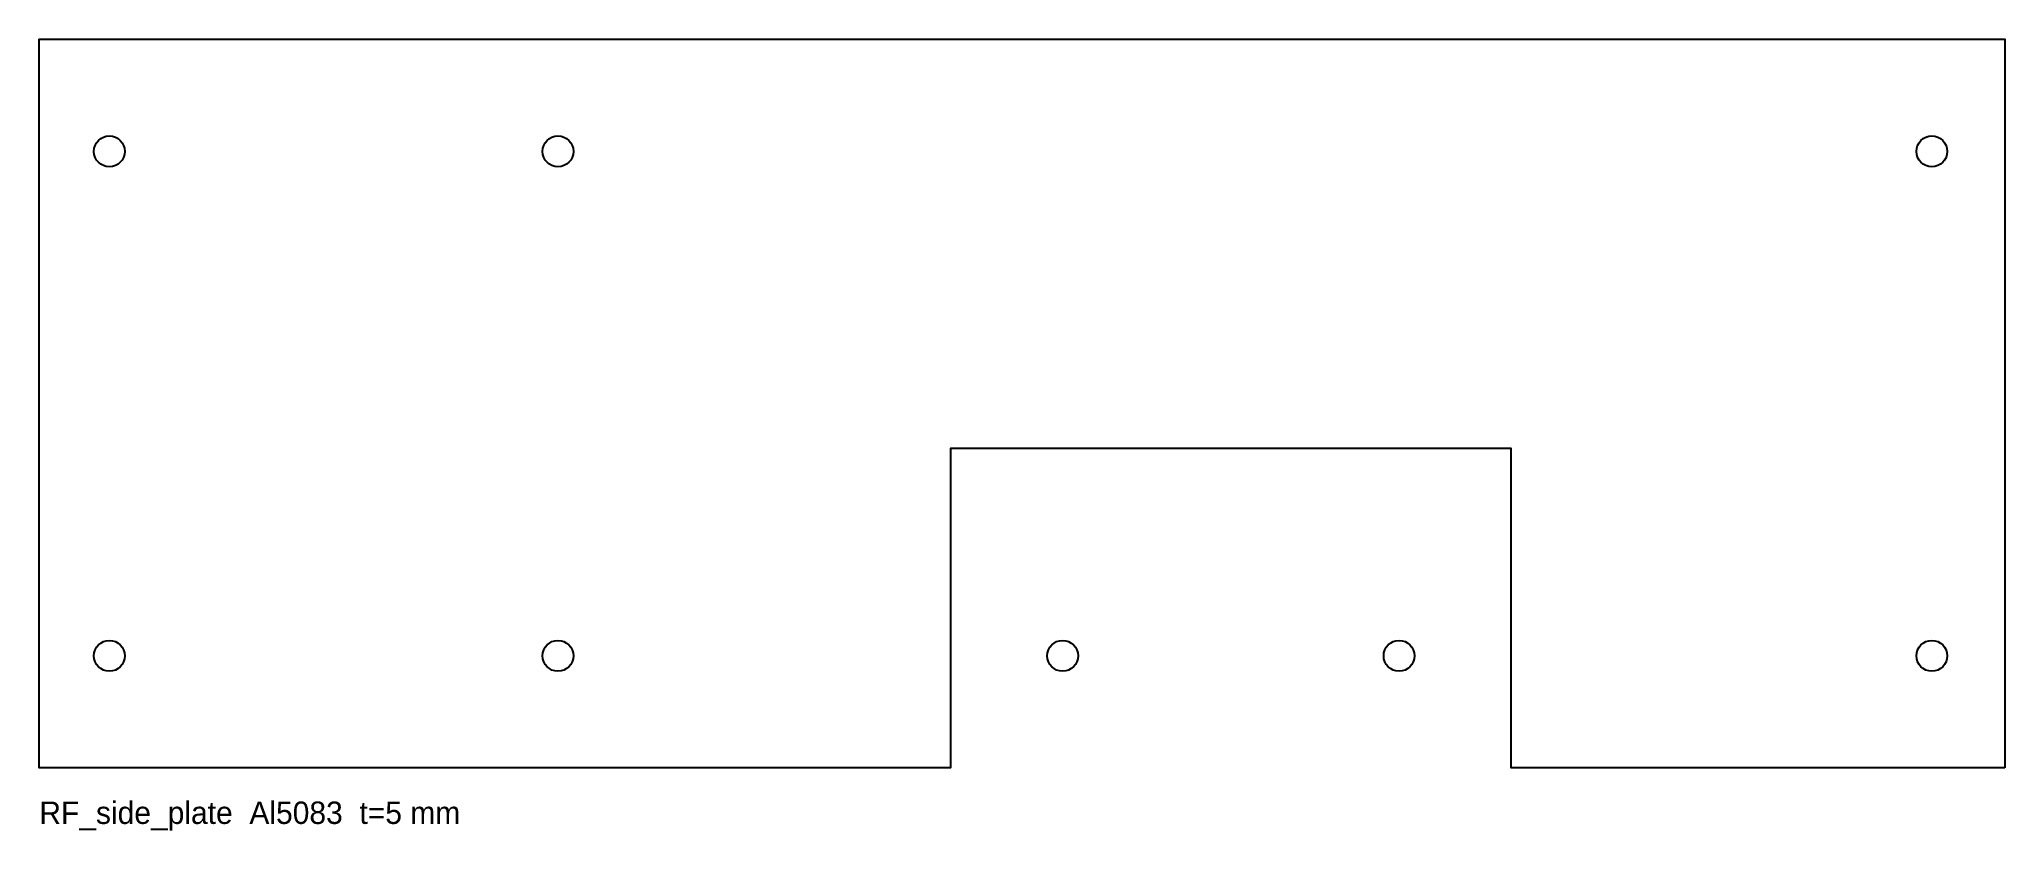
# Model space of a CAD drawing. Header units: millimetres. Extents: x -612 to -262, y 54 to 195.
import ezdxf

# ---------------------------------------------------------------- set-up
doc = ezdxf.new("R2010")
doc.units = ezdxf.units.MM
doc.layers.add('CUT', color=7, linetype='Continuous')
doc.layers.add('INFO', color=3, linetype='Continuous')

msp = doc.modelspace()

# ---------------------------------------------------------------- linework, layer by layer
at = {"layer": 'CUT'}
msp.add_lwpolyline([(-262, 65), (-350, 65), (-350, 122), (-450, 122), (-450, 65), (-612.5, 65), (-612.5, 195), (-262, 195)], close=True, dxfattribs=at)
for centre in [(-600, 175), (-520, 175), (-275, 175), (-600, 85), (-520, 85), (-430, 85), (-370, 85), (-275, 85)]:
    msp.add_circle(centre, 2.75, dxfattribs=at)

# ---------------------------------------------------------------- texts
at = {"layer": 'INFO'}
msp.add_text('RF_side_plate  Al5083  t=5 mm', height=4, dxfattribs=at).set_placement((-612.5, 55))

doc.saveas('drawing.dxf')
